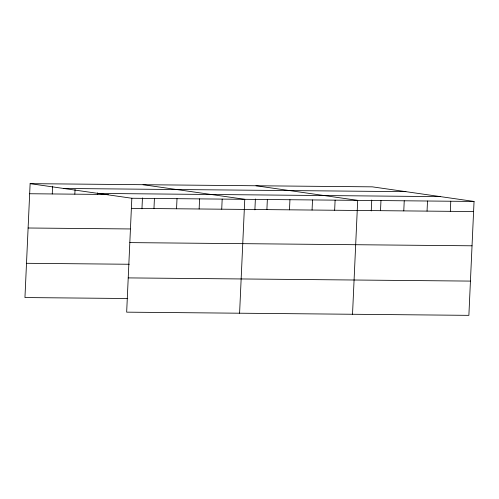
<?xml version="1.0" encoding="UTF-8"?>
<svg xmlns="http://www.w3.org/2000/svg" width="499" height="499" viewBox="0 0 499 499"><rect width="100%" height="100%" fill="white"/><g stroke="black" fill="none" stroke-linecap="round" stroke-linejoin="round"><path stroke-width="0.75" d="M30.121 183.651L131.836 198.253L126.665 312.156L468.879 315.349L474.05 201.446L372.335 186.844L30.121 183.651L24.95 297.554L127.756 298.514M52.252 193.955L52.601 186.189M74.838 194.167L75.05 189.508M97.424 194.379L97.492 192.826M141.959 208.813L142.452 197.91M153.966 208.557L154.422 198.465M176.552 208.769L177.008 198.677M199.138 208.981L199.594 198.889M221.724 209.193L222.18 199.095M239.595 313.21L244.766 199.307L143.051 184.705M254.889 209.867L255.382 198.964M266.896 209.611L267.352 199.519M289.482 209.823L289.938 199.731M312.068 210.035L312.524 199.943M334.654 210.247L335.11 200.149M352.525 314.264L357.696 200.361L255.981 185.759M371.244 210.952L371.736 200.055M380.512 210.672L380.968 200.579M403.778 210.89L404.24 200.798M427.05 211.108L427.512 201.016M450.323 211.327L450.778 201.228M63.691 188.466L405.899 191.66M98.272 193.431L440.486 196.631M29.666 193.743L108.327 194.479M131.836 198.253L474.05 201.446M131.38 208.351L473.595 211.545M28.106 227.999L130.133 228.954M129.821 242.608L472.035 245.801M26.503 263.297L129.31 264.258M128.218 277.899L470.432 281.093"/></g></svg>
